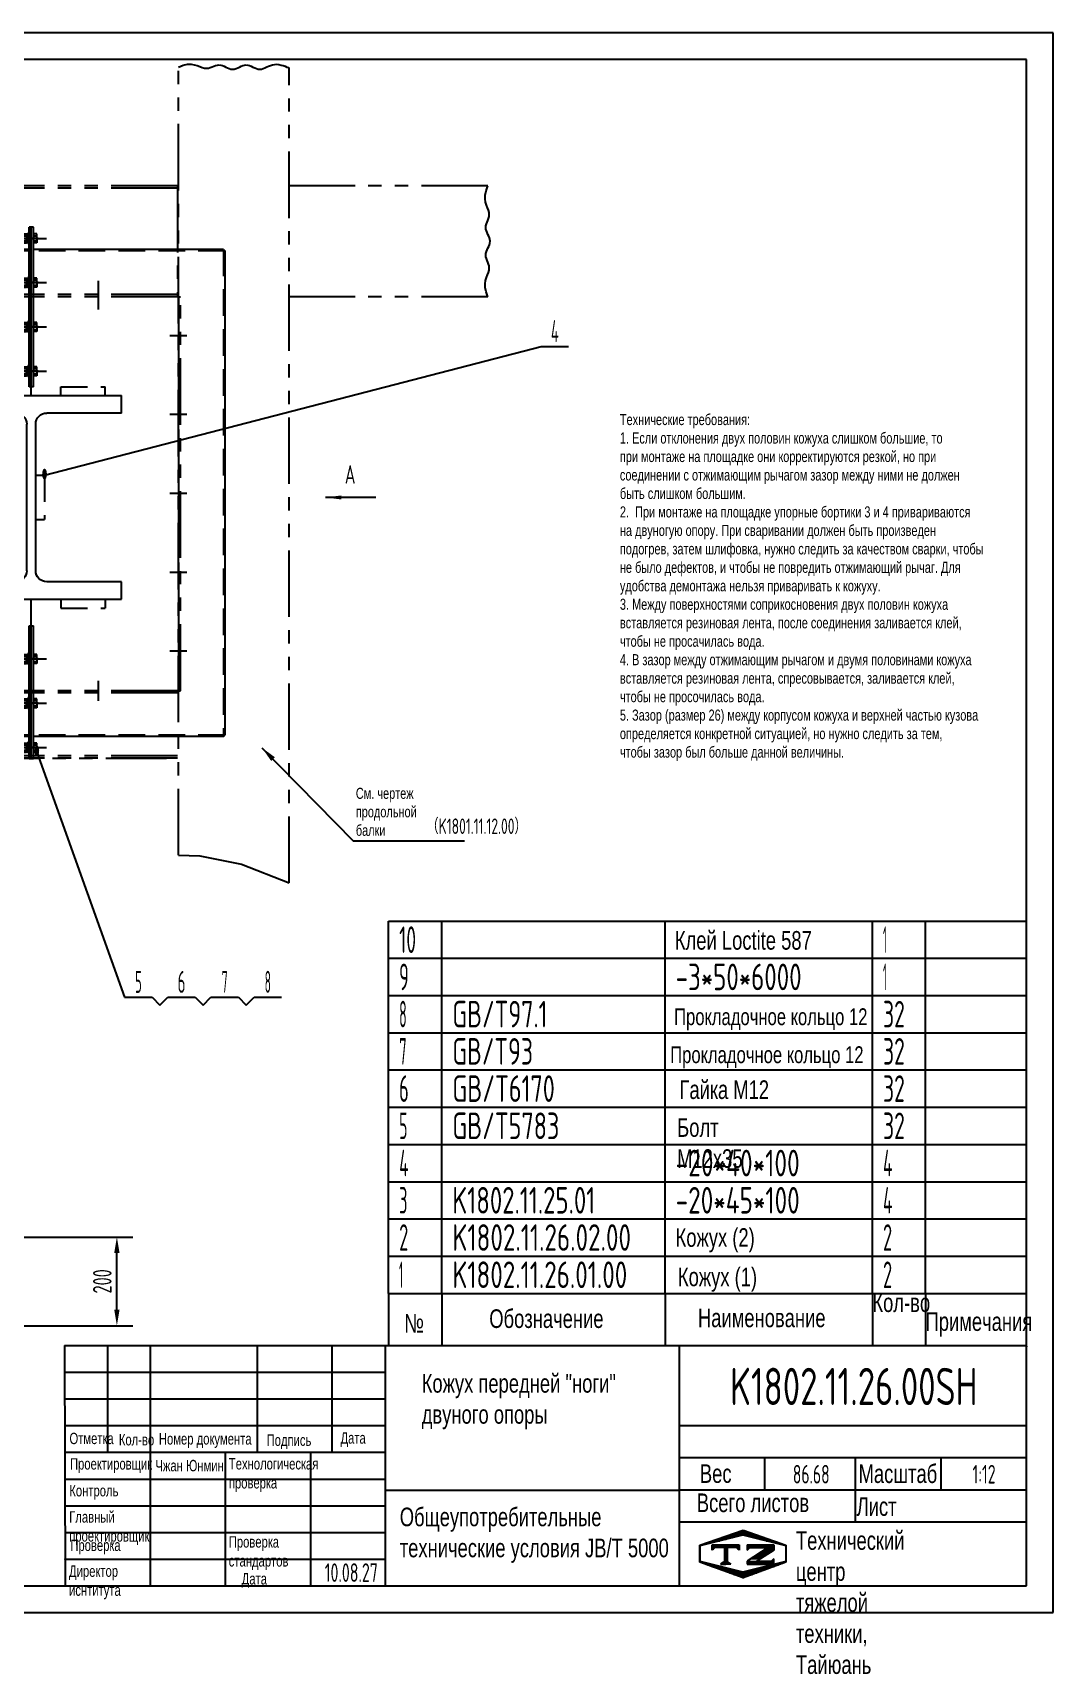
# Model space of a CAD drawing. Header units: millimetres. Extents: x 0 to 5040, y -139 to 3621.
# Drawn here: x 2737 to 5040, y -139 to 3564 of the extents above; entities that cross this region are included whole.
import ezdxf
from ezdxf.enums import TextEntityAlignment as Align

# ---------------------------------------------------------------- set-up
doc = ezdxf.new("R2010")
doc.units = ezdxf.units.MM
doc.header["$LTSCALE"] = 120
for name, pattern in [('F', [0.75, 0.5, -0.25]), ('G', [2, 1.25, -0.25, 0.25, -0.25]), ('K', [2.5, 1.25, -0.25, 0.25, -0.25, 0.25, -0.25])]:
    doc.linetypes.add(name, pattern=pattern)
for name, color, linetype in [('01', 7, 'Continuous'), ('02', 1, 'Continuous'), ('04', 2, 'F'), ('05', 4, 'G'), ('07', 6, 'K'), ('08', 1, 'Continuous'), ('11', 3, 'Continuous'), ('THICK', 7, 'Continuous')]:
    doc.layers.add(name, color=color, linetype=linetype)
doc.styles.get("Standard").update_dxf_attribs({"font": 'isocp', "width": 0.707, "bigfont": 'intecad.shx'})
doc.dimstyles.new('INTE', dxfattribs={"dimscale": 12, "dimtxt": 3.5, "dimasz": 3, "dimexe": 3, "dimexo": 0, "dimgap": 1, "dimtad": 1, "dimdec": 1, "dimdsep": 46, "dimtxsty": 'Standard', "dimcen": 0, "dimclrd": 1, "dimclre": 1, "dimclrt": 3, "dimadec": 4, "dimazin": 0, "dimtfac": 1, "dimtdec": 1, "dimtmove": 0, "dimatfit": 0, "dimfxl": 1, "dimarcsym": 0})

# ---------------------------------------------------------------- blocks, each defined once
blk = doc.blocks.new('erew')
at = {"layer": '01'}
for points in [[(4215.3, 2326.4), (4212.3, 2323.4), (4215.3, 2323.4)], [(5308.3, 2326.4), (5311.3, 2323.4), (5308.3, 2323.4)], [(4215.3, 1504.4), (4212.3, 1507.4), (4215.3, 1507.4)], [(5308.3, 1504.4), (5311.3, 1507.4), (5308.3, 1507.4)]]:
    blk.add_hatch(color=256, dxfattribs=at).paths.add_polyline_path(points)
for p, q in [((4212.3, 2323.4), (4215.3, 2326.4)), ((5311.3, 2323.4), (5308.3, 2326.4)), ((5311.3, 1946.4), (5311.3, 2323.4)), ((4177.3, 1962.8), (4177.3, 1952)), ((4187.3, 1962.8), (4177.3, 1962.8)), ((4181.3, 1971.4), (4187.3, 1971.4)), ((4181.3, 1962.8), (4181.3, 1971.4)), ((4181.3, 1962.8), (4181.3, 1952)), ((4193.3, 1971.4), (4187.3, 1971.4)), ((4187.3, 1962.8), (4197.3, 1962.8)), ((4193.3, 1962.8), (4193.3, 1971.4)), ((4193.3, 1962.8), (4193.3, 1952)), ((4197.3, 1962.8), (4197.3, 1952)), ((4277.3, 1962.8), (4277.3, 1952)), ((4287.3, 1962.8), (4277.3, 1962.8)), ((4281.3, 1971.4), (4287.3, 1971.4)), ((4281.3, 1962.8), (4281.3, 1971.4)), ((4281.3, 1962.8), (4281.3, 1952)), ((4293.3, 1971.4), (4287.3, 1971.4)), ((4287.3, 1962.8), (4297.3, 1962.8)), ((4293.3, 1962.8), (4293.3, 1971.4)), ((4293.3, 1962.8), (4293.3, 1952)), ((4297.3, 1962.8), (4297.3, 1952)), ((4377.3, 1962.8), (4377.3, 1952)), ((4387.3, 1962.8), (4377.3, 1962.8)), ((4381.3, 1962.8), (4381.3, 1971.4)), ((4381.3, 1971.4), (4387.3, 1971.4)), ((4381.3, 1962.8), (4381.3, 1952)), ((4393.3, 1971.4), (4387.3, 1971.4)), ((4387.3, 1962.8), (4397.3, 1962.8)), ((4393.3, 1962.8), (4393.3, 1971.4)), ((4393.3, 1962.8), (4393.3, 1952)), ((4397.3, 1962.8), (4397.3, 1952)), ((4477.3, 1962.8), (4477.3, 1952)), ((4487.3, 1962.8), (4477.3, 1962.8)), ((4481.3, 1962.8), (4481.3, 1971.4)), ((4481.3, 1971.4), (4487.3, 1971.4)), ((4481.3, 1962.8), (4481.3, 1952)), ((4493.3, 1971.4), (4487.3, 1971.4)), ((4487.3, 1962.8), (4497.3, 1962.8)), ((4493.3, 1962.8), (4493.3, 1971.4)), ((4493.3, 1962.8), (4493.3, 1952)), ((4497.3, 1962.8), (4497.3, 1952)), ((5136.3, 1962.8), (5126.3, 1962.8)), ((5126.3, 1962.8), (5126.3, 1952)), ((5130.3, 1971.4), (5136.3, 1971.4)), ((5130.3, 1962.8), (5130.3, 1971.4)), ((5130.3, 1962.8), (5130.3, 1952)), ((5142.3, 1971.4), (5136.3, 1971.4)), ((5136.3, 1962.8), (5146.3, 1962.8)), ((5142.3, 1962.8), (5142.3, 1971.4)), ((5142.3, 1962.8), (5142.3, 1952)), ((5146.3, 1962.8), (5146.3, 1952)), ((5236.3, 1962.8), (5226.3, 1962.8)), ((5226.3, 1962.8), (5226.3, 1952)), ((5230.3, 1962.8), (5230.3, 1971.4)), ((5230.3, 1971.4), (5236.3, 1971.4)), ((5230.3, 1962.8), (5230.3, 1952)), ((5242.3, 1971.4), (5236.3, 1971.4)), ((5236.3, 1962.8), (5246.3, 1962.8)), ((5242.3, 1962.8), (5242.3, 1971.4)), ((5242.3, 1962.8), (5242.3, 1952)), ((5246.3, 1962.8), (5246.3, 1952)), ((5326.3, 1962.8), (5326.3, 1952)), ((5336.3, 1962.8), (5326.3, 1962.8)), ((5330.3, 1962.8), (5330.3, 1971.4)), ((5330.3, 1971.4), (5336.3, 1971.4)), ((5330.3, 1962.8), (5330.3, 1952)), ((5342.3, 1971.4), (5336.3, 1971.4)), ((5336.3, 1962.8), (5346.3, 1962.8)), ((5342.3, 1962.8), (5342.3, 1971.4)), ((5342.3, 1962.8), (5342.3, 1952)), ((5346.3, 1962.8), (5346.3, 1952)), ((4542.1, 1941.4), (4162.3, 1941.4)), ((4175.3, 1946.4), (4175.3, 1948.9)), ((4175.3, 1948.9), (4187.3, 1948.9)), ((4187.3, 1946.4), (4175.3, 1946.4)), ((4177.3, 1952), (4187.3, 1952)), ((4177.3, 1928.9), (4177.3, 1936.4)), ((4177.3, 1936.4), (4187.3, 1936.4)), ((4187.3, 1928.9), (4177.3, 1928.9)), ((4178.1, 1948.9), (4178.1, 1952)), ((4178.1, 1952), (4187.3, 1952)), ((4187.3, 1948.9), (4178.1, 1948.9)), ((4181.3, 1936.4), (4181.3, 1928.9)), ((4197.3, 1952), (4187.3, 1952)), ((4196.5, 1952), (4187.3, 1952)), ((4199.3, 1948.9), (4187.3, 1948.9)), ((4187.3, 1948.9), (4196.5, 1948.9)), ((4187.3, 1946.4), (4199.3, 1946.4)), ((4197.3, 1936.4), (4187.3, 1936.4)), ((4187.3, 1928.9), (4197.3, 1928.9)), ((4193.3, 1936.4), (4193.3, 1928.9)), ((4196.5, 1948.9), (4196.5, 1952)), ((4197.3, 1928.9), (4197.3, 1936.4)), ((4199.3, 1946.4), (4199.3, 1948.9)), ((4275.3, 1948.9), (4287.3, 1948.9)), ((4275.3, 1946.4), (4275.3, 1948.9)), ((4287.3, 1946.4), (4275.3, 1946.4)), ((4277.3, 1952), (4287.3, 1952)), ((4277.3, 1936.4), (4287.3, 1936.4)), ((4277.3, 1928.9), (4277.3, 1936.4)), ((4287.3, 1928.9), (4277.3, 1928.9)), ((4278.1, 1952), (4287.3, 1952)), ((4278.1, 1948.9), (4278.1, 1952)), ((4287.3, 1948.9), (4278.1, 1948.9)), ((4281.3, 1936.4), (4281.3, 1928.9)), ((4296.5, 1952), (4287.3, 1952)), ((4297.3, 1952), (4287.3, 1952)), ((4287.3, 1948.9), (4296.5, 1948.9)), ((4299.3, 1948.9), (4287.3, 1948.9)), ((4287.3, 1946.4), (4299.3, 1946.4)), ((4297.3, 1936.4), (4287.3, 1936.4)), ((4287.3, 1928.9), (4297.3, 1928.9)), ((4293.3, 1936.4), (4293.3, 1928.9)), ((4296.5, 1948.9), (4296.5, 1952)), ((4297.3, 1928.9), (4297.3, 1936.4)), ((4299.3, 1946.4), (4299.3, 1948.9)), ((4375.3, 1946.4), (4375.3, 1948.9)), ((4375.3, 1948.9), (4387.3, 1948.9)), ((4387.3, 1946.4), (4375.3, 1946.4)), ((4377.3, 1952), (4387.3, 1952)), ((4377.3, 1928.9), (4377.3, 1936.4)), ((4377.3, 1936.4), (4387.3, 1936.4)), ((4387.3, 1928.9), (4377.3, 1928.9)), ((4378.1, 1948.9), (4378.1, 1952)), ((4378.1, 1952), (4387.3, 1952)), ((4387.3, 1948.9), (4378.1, 1948.9)), ((4381.3, 1936.4), (4381.3, 1928.9)), ((4397.3, 1952), (4387.3, 1952)), ((4396.5, 1952), (4387.3, 1952)), ((4399.3, 1948.9), (4387.3, 1948.9)), ((4387.3, 1948.9), (4396.5, 1948.9)), ((4387.3, 1946.4), (4399.3, 1946.4)), ((4397.3, 1936.4), (4387.3, 1936.4)), ((4387.3, 1928.9), (4397.3, 1928.9)), ((4393.3, 1936.4), (4393.3, 1928.9)), ((4396.5, 1948.9), (4396.5, 1952)), ((4397.3, 1928.9), (4397.3, 1936.4)), ((4399.3, 1946.4), (4399.3, 1948.9)), ((4475.3, 1946.4), (4475.3, 1948.9)), ((4475.3, 1948.9), (4487.3, 1948.9)), ((4487.3, 1946.4), (4475.3, 1946.4)), ((4477.3, 1952), (4487.3, 1952)), ((4477.3, 1928.9), (4477.3, 1936.4)), ((4477.3, 1936.4), (4487.3, 1936.4)), ((4487.3, 1928.9), (4477.3, 1928.9)), ((4478.1, 1948.9), (4478.1, 1952)), ((4478.1, 1952), (4487.3, 1952)), ((4487.3, 1948.9), (4478.1, 1948.9)), ((4481.3, 1936.4), (4481.3, 1928.9)), ((4496.5, 1952), (4487.3, 1952)), ((4497.3, 1952), (4487.3, 1952)), ((4487.3, 1948.9), (4496.5, 1948.9)), ((4499.3, 1948.9), (4487.3, 1948.9)), ((4487.3, 1946.4), (4499.3, 1946.4)), ((4497.3, 1936.4), (4487.3, 1936.4)), ((4487.3, 1928.9), (4497.3, 1928.9)), ((4493.3, 1936.4), (4493.3, 1928.9)), ((4496.5, 1948.9), (4496.5, 1952)), ((4497.3, 1928.9), (4497.3, 1936.4)), ((4499.3, 1946.4), (4499.3, 1948.9)), ((4522.3, 1936.4), (4522.3, 1946.4)), ((5361.3, 1941.4), (5001.6, 1941.4)), ((5061.2, 1946.4), (5061.2, 1936.4)), ((5124.3, 1948.9), (5136.3, 1948.9)), ((5124.3, 1946.4), (5124.3, 1948.9)), ((5136.3, 1946.4), (5124.3, 1946.4)), ((5126.3, 1952), (5136.3, 1952)), ((5126.3, 1936.4), (5136.3, 1936.4)), ((5126.3, 1928.9), (5126.3, 1936.4)), ((5136.3, 1928.9), (5126.3, 1928.9)), ((5127.1, 1952), (5136.3, 1952)), ((5127.1, 1948.9), (5127.1, 1952)), ((5136.3, 1948.9), (5127.1, 1948.9)), ((5130.3, 1936.4), (5130.3, 1928.9)), ((5145.5, 1952), (5136.3, 1952)), ((5146.3, 1952), (5136.3, 1952)), ((5136.3, 1948.9), (5145.5, 1948.9)), ((5148.3, 1948.9), (5136.3, 1948.9)), ((5136.3, 1946.4), (5148.3, 1946.4)), ((5146.3, 1936.4), (5136.3, 1936.4)), ((5136.3, 1928.9), (5146.3, 1928.9)), ((5142.3, 1936.4), (5142.3, 1928.9)), ((5145.5, 1948.9), (5145.5, 1952)), ((5146.3, 1928.9), (5146.3, 1936.4)), ((5148.3, 1946.4), (5148.3, 1948.9)), ((5224.3, 1946.4), (5224.3, 1948.9)), ((5224.3, 1948.9), (5236.3, 1948.9)), ((5236.3, 1946.4), (5224.3, 1946.4)), ((5226.3, 1952), (5236.3, 1952)), ((5226.3, 1928.9), (5226.3, 1936.4)), ((5226.3, 1936.4), (5236.3, 1936.4)), ((5236.3, 1928.9), (5226.3, 1928.9)), ((5227.1, 1948.9), (5227.1, 1952)), ((5227.1, 1952), (5236.3, 1952)), ((5236.3, 1948.9), (5227.1, 1948.9)), ((5230.3, 1936.4), (5230.3, 1928.9)), ((5246.3, 1952), (5236.3, 1952)), ((5245.5, 1952), (5236.3, 1952)), ((5248.3, 1948.9), (5236.3, 1948.9)), ((5236.3, 1948.9), (5245.5, 1948.9)), ((5236.3, 1946.4), (5248.3, 1946.4)), ((5246.3, 1936.4), (5236.3, 1936.4)), ((5236.3, 1928.9), (5246.3, 1928.9)), ((5242.3, 1936.4), (5242.3, 1928.9)), ((5245.5, 1948.9), (5245.5, 1952)), ((5246.3, 1928.9), (5246.3, 1936.4)), ((5248.3, 1946.4), (5248.3, 1948.9)), ((5311.3, 1507.4), (5311.3, 1936.4)), ((5324.3, 1946.4), (5324.3, 1948.9)), ((5324.3, 1948.9), (5336.3, 1948.9)), ((5336.3, 1946.4), (5324.3, 1946.4)), ((5326.3, 1952), (5336.3, 1952)), ((5326.3, 1928.9), (5326.3, 1936.4)), ((5326.3, 1936.4), (5336.3, 1936.4)), ((5336.3, 1928.9), (5326.3, 1928.9)), ((5327.1, 1948.9), (5327.1, 1952)), ((5327.1, 1952), (5336.3, 1952)), ((5336.3, 1948.9), (5327.1, 1948.9)), ((5330.3, 1936.4), (5330.3, 1928.9)), ((5345.5, 1952), (5336.3, 1952)), ((5346.3, 1952), (5336.3, 1952)), ((5336.3, 1948.9), (5345.5, 1948.9)), ((5348.3, 1948.9), (5336.3, 1948.9)), ((5336.3, 1946.4), (5348.3, 1946.4)), ((5346.3, 1936.4), (5336.3, 1936.4)), ((5336.3, 1928.9), (5346.3, 1928.9)), ((5342.3, 1936.4), (5342.3, 1928.9)), ((5345.5, 1948.9), (5345.5, 1952)), ((5346.3, 1928.9), (5346.3, 1936.4)), ((5348.3, 1946.4), (5348.3, 1948.9)), ((4212.3, 1507.4), (4215.3, 1504.4)), ((4215.3, 1504.4), (5308.3, 1504.4)), ((5311.3, 1507.4), (5308.3, 1504.4))]:
    blk.add_line(p, q, dxfattribs=at)
at = {"layer": '01', "color": 7, "linetype": 'Continuous'}
for p, q in [((4212.3, 1946.4), (4212.3, 2323.4)), ((5308.3, 2326.4), (4215.3, 2326.4)), ((4542.1, 2144.9), (4542.1, 1737.9)), ((4581.6, 2144.9), (4542.1, 2144.9)), ((4581.6, 2144.9), (4581.6, 1976.4)), ((5001.6, 2144.9), (4962.2, 2144.9)), ((4962.2, 2144.9), (4962.2, 1976.4)), ((5001.6, 2144.9), (5001.6, 1737.9)), ((4522.3, 1946.4), (4162.3, 1946.4)), ((4162.3, 1936.4), (4162.3, 1946.4)), ((4522.3, 1936.4), (4162.3, 1936.4)), ((4212.3, 1507.4), (4212.3, 1936.4)), ((4937.2, 1951.4), (4606.6, 1951.4)), ((4937.2, 1931.4), (4606.6, 1931.4)), ((5361.3, 1946.4), (5061.2, 1946.4)), ((5361.3, 1936.4), (5061.2, 1936.4)), ((5361.3, 1936.4), (5361.3, 1946.4)), ((4581.6, 1737.9), (4581.6, 1906.4)), ((4962.2, 1737.9), (4962.2, 1906.4)), ((4581.6, 1737.9), (4542.1, 1737.9)), ((5001.6, 1737.9), (4962.2, 1737.9))]:
    blk.add_line(p, q, dxfattribs=at)
for centre, start, end in [((4606.6, 1976.4), 180, 270), ((4937.2, 1976.4), 270, 0), ((4606.6, 1906.4), 90, 180), ((4937.2, 1906.4), 0, 90)]:
    blk.add_arc(centre, 25, start, end, dxfattribs=at)
at = {"layer": '02'}
for p, q in [((4182.5, 1971.4), (4182.5, 1962.8)), ((4192.1, 1971.4), (4192.1, 1962.8)), ((4282.5, 1971.4), (4282.5, 1962.8)), ((4292.1, 1971.4), (4292.1, 1962.8)), ((4382.5, 1971.4), (4382.5, 1962.8)), ((4392.1, 1971.4), (4392.1, 1962.8)), ((4482.5, 1971.4), (4482.5, 1962.8)), ((4492.1, 1971.4), (4492.1, 1962.8)), ((5131.5, 1971.4), (5131.5, 1962.8)), ((5141.1, 1971.4), (5141.1, 1962.8)), ((5231.5, 1971.4), (5231.5, 1962.8)), ((5241.1, 1971.4), (5241.1, 1962.8)), ((5331.5, 1971.4), (5331.5, 1962.8)), ((5341.1, 1971.4), (5341.1, 1962.8))]:
    blk.add_line(p, q, dxfattribs=at)
at = {"layer": '04', "color": 2, "linetype": 'F'}
for p, q in [((5311.3, 2323.4), (4212.3, 2323.4)), ((4215.3, 1946.4), (4215.3, 2326.4)), ((5308.3, 1946.4), (5308.3, 2326.4)), ((4215.3, 1504.4), (4215.3, 1936.4)), ((5308.3, 1504.4), (5308.3, 1936.4)), ((4212.3, 1507.4), (5311.3, 1507.4))]:
    blk.add_line(p, q, dxfattribs=at)
at = {"layer": '05', "color": 142, "linetype": 'G', "ltscale": 0.8}
for p, q in [((4187.3, 1981.7), (4187.3, 1906.7)), ((4287.3, 1981.7), (4287.3, 1906.7)), ((4387.3, 1981.7), (4387.3, 1906.7)), ((4487.3, 1981.7), (4487.3, 1906.7)), ((5136.3, 1981.7), (5136.3, 1906.7)), ((5236.3, 1981.7), (5236.3, 1906.7)), ((5336.3, 1981.7), (5336.3, 1906.7))]:
    blk.add_line(p, q, dxfattribs=at)
at = {"layer": '05'}
for p, q in [((4187.3, 1925.9), (4187.3, 1975)), ((4187.3, 1963.9), (4187.3, 1951)), ((4287.3, 1925.9), (4287.3, 1975)), ((4287.3, 1963.9), (4287.3, 1951)), ((4387.3, 1925.9), (4387.3, 1975)), ((4387.3, 1963.9), (4387.3, 1951)), ((4487.3, 1925.9), (4487.3, 1975)), ((4487.3, 1963.9), (4487.3, 1951)), ((5136.3, 1925.9), (5136.3, 1975)), ((5136.3, 1963.9), (5136.3, 1951)), ((5236.3, 1925.9), (5236.3, 1975)), ((5236.3, 1963.9), (5236.3, 1951)), ((5336.3, 1925.9), (5336.3, 1975)), ((5336.3, 1963.9), (5336.3, 1951))]:
    blk.add_line(p, q, dxfattribs=at)
blk = doc.blocks.new('*D37')
at = {"layer": '08', "color": 1, "lineweight": -2}
for p, q in [((2525.6, 847.1), (2963, 847.1)), ((2927, 683.1), (2927, 811.1)), ((2535.6, 647.1), (2963, 647.1))]:
    blk.add_line(p, q, dxfattribs=at)
at = {"layer": '08', "color": 1}
for points in [[(2921, 811.1), (2933, 811.1), (2927, 847.1)], [(2921, 683.1), (2933, 683.1), (2927, 647.1)]]:
    blk.add_solid(points, dxfattribs=at)
at = {"layer": 'Defpoints', "color": 0}
for p in [(2525.6, 847.1), (2927, 847.1), (2535.6, 647.1)]:
    blk.add_point(p, dxfattribs=at)
at = {"layer": '08', "color": 3, "insert": (2894, 747.1), "char_height": 42, "attachment_point": 5, "rotation": 90}
blk.add_mtext('200', dxfattribs=at)
blk = doc.blocks.new('*U88')
at = {"layer": '01'}
for points in [[(415, 292), (25, 292)], [(25, 292), (25, 5)], [(415, 5), (415, 292)], [(25, 5), (415, 5)]]:
    blk.add_lwpolyline(points, dxfattribs=at)
at = {"layer": '02'}
for points in [[(420, 297), (0, 297)], [(0, 297), (0, 0)], [(420, 0), (420, 297)], [(0, 0), (420, 0)]]:
    blk.add_lwpolyline(points, dxfattribs=at)
blk = doc.blocks.new('*U91')
at = {"layer": '01'}
for p, q in [((0, -84), (0, 0)), ((1440, -84), (1440, 0))]:
    blk.add_line(p, q, dxfattribs=at)
at = {"layer": '02'}
for p, q in [((0, 0), (120, 0)), ((120, -84), (120, 0)), ((120, 0), (624, 0)), ((624, -84), (624, 0)), ((624, 0), (1092, 0)), ((1092, -84), (1092, 0)), ((1092, 0), (1212, 0)), ((1212, -84), (1212, 0)), ((1212, 0), (1440, 0))]:
    blk.add_line(p, q, dxfattribs=at)
blk = doc.blocks.new('*U92')
at = {"layer": '01'}
for p, q in [((0, -84), (0, 0)), ((1440, -84), (1440, 0))]:
    blk.add_line(p, q, dxfattribs=at)
at = {"layer": '02'}
for p, q in [((0, 0), (120, 0)), ((120, -84), (120, 0)), ((120, 0), (624, 0)), ((624, -84), (624, 0)), ((624, 0), (1092, 0)), ((1092, -84), (1092, 0)), ((1092, 0), (1212, 0)), ((1212, -84), (1212, 0)), ((1212, 0), (1440, 0))]:
    blk.add_line(p, q, dxfattribs=at)
blk = doc.blocks.new('*U93')
at = {"layer": '01'}
for p, q in [((0, -84), (0, 0)), ((1440, -84), (1440, 0))]:
    blk.add_line(p, q, dxfattribs=at)
at = {"layer": '02'}
for p, q in [((0, 0), (120, 0)), ((120, -84), (120, 0)), ((120, 0), (624, 0)), ((624, -84), (624, 0)), ((624, 0), (1092, 0)), ((1092, -84), (1092, 0)), ((1092, 0), (1212, 0)), ((1212, -84), (1212, 0)), ((1212, 0), (1440, 0))]:
    blk.add_line(p, q, dxfattribs=at)
blk = doc.blocks.new('*U94')
at = {"layer": '01'}
for p, q in [((0, -84), (0, 0)), ((1440, -84), (1440, 0))]:
    blk.add_line(p, q, dxfattribs=at)
at = {"layer": '02'}
for p, q in [((0, 0), (120, 0)), ((120, -84), (120, 0)), ((120, 0), (624, 0)), ((624, -84), (624, 0)), ((624, 0), (1092, 0)), ((1092, -84), (1092, 0)), ((1092, 0), (1212, 0)), ((1212, -84), (1212, 0)), ((1212, 0), (1440, 0))]:
    blk.add_line(p, q, dxfattribs=at)
blk = doc.blocks.new('*U95')
at = {"layer": '01'}
for p, q in [((0, -84), (0, 0)), ((1440, -84), (1440, 0))]:
    blk.add_line(p, q, dxfattribs=at)
at = {"layer": '02'}
for p, q in [((0, 0), (120, 0)), ((120, -84), (120, 0)), ((120, 0), (624, 0)), ((624, -84), (624, 0)), ((624, 0), (1092, 0)), ((1092, -84), (1092, 0)), ((1092, 0), (1212, 0)), ((1212, -84), (1212, 0)), ((1212, 0), (1440, 0))]:
    blk.add_line(p, q, dxfattribs=at)
blk = doc.blocks.new('*U96')
at = {"layer": '01'}
for p, q in [((0, -84), (0, 0)), ((1440, -84), (1440, 0))]:
    blk.add_line(p, q, dxfattribs=at)
at = {"layer": '02'}
for p, q in [((0, 0), (120, 0)), ((120, -84), (120, 0)), ((120, 0), (624, 0)), ((624, -84), (624, 0)), ((624, 0), (1092, 0)), ((1092, -84), (1092, 0)), ((1092, 0), (1212, 0)), ((1212, -84), (1212, 0)), ((1212, 0), (1440, 0))]:
    blk.add_line(p, q, dxfattribs=at)
blk = doc.blocks.new('*U97')
at = {"layer": '01'}
for p, q in [((0, -84), (0, 0)), ((1440, -84), (1440, 0))]:
    blk.add_line(p, q, dxfattribs=at)
at = {"layer": '02'}
for p, q in [((0, 0), (120, 0)), ((120, -84), (120, 0)), ((120, 0), (624, 0)), ((624, -84), (624, 0)), ((624, 0), (1092, 0)), ((1092, -84), (1092, 0)), ((1092, 0), (1212, 0)), ((1212, -84), (1212, 0)), ((1212, 0), (1440, 0))]:
    blk.add_line(p, q, dxfattribs=at)
blk = doc.blocks.new('*U98')
at = {"layer": '01'}
for p, q in [((0, -84), (0, 0)), ((1440, -84), (1440, 0))]:
    blk.add_line(p, q, dxfattribs=at)
at = {"layer": '02'}
for p, q in [((0, 0), (120, 0)), ((120, -84), (120, 0)), ((120, 0), (624, 0)), ((624, -84), (624, 0)), ((624, 0), (1092, 0)), ((1092, -84), (1092, 0)), ((1092, 0), (1212, 0)), ((1212, -84), (1212, 0)), ((1212, 0), (1440, 0))]:
    blk.add_line(p, q, dxfattribs=at)
blk = doc.blocks.new('*U99')
at = {"layer": '01'}
for p, q in [((0, -84), (0, 0)), ((1440, -84), (1440, 0))]:
    blk.add_line(p, q, dxfattribs=at)
at = {"layer": '02'}
for p, q in [((0, 0), (120, 0)), ((120, -84), (120, 0)), ((120, 0), (624, 0)), ((624, -84), (624, 0)), ((624, 0), (1092, 0)), ((1092, -84), (1092, 0)), ((1092, 0), (1212, 0)), ((1212, -84), (1212, 0)), ((1212, 0), (1440, 0))]:
    blk.add_line(p, q, dxfattribs=at)
blk = doc.blocks.new('*U100')
at = {"layer": '01'}
for p, q in [((0, -84), (0, 0)), ((0, 0), (120, 0)), ((120, 0), (624, 0)), ((624, 0), (1092, 0)), ((1092, 0), (1212, 0)), ((1212, 0), (1440, 0)), ((1440, -84), (1440, 0))]:
    blk.add_line(p, q, dxfattribs=at)
at = {"layer": '02'}
for p, q in [((120, -84), (120, 0)), ((624, -84), (624, 0)), ((1092, -84), (1092, 0)), ((1212, -84), (1212, 0))]:
    blk.add_line(p, q, dxfattribs=at)
blk = doc.blocks.new('*X104')
at = {"color": 0}
for p, q in [((127.06, 7.8), (132.06, 7.8)), ((127.06, 7.5), (132.06, 7.5)), ((127.06, 7.2), (127.32, 7.2)), ((129.23, 6.3), (131.04, 6.3)), ((129.7, 6.6), (131.51, 6.6)), ((130.16, 6.9), (131.98, 6.9)), ((130.62, 7.2), (132.06, 7.2)), ((127.84, 5.4), (129.64, 5.4)), ((128.3, 5.7), (130.1, 5.7)), ((128.77, 6), (130.57, 6))]:
    blk.add_line(p, q, dxfattribs=at)
blk = doc.blocks.new('*X105')
at = {"color": 0}
for p, q in [((127.06, 4.8), (132.06, 4.8)), ((127.06, 4.5), (132.06, 4.5)), ((131.84, 5.1), (132.06, 5.1))]:
    blk.add_line(p, q, dxfattribs=at)
blk = doc.blocks.new('*X103')
at = {"color": 0}
for p, q in [((122.34, 4.5), (123.72, 4.5)), ((122.82, 4.8), (123.24, 4.8))]:
    blk.add_line(p, q, dxfattribs=at)
blk = doc.blocks.new('*X102')
at = {"color": 0}
for p, q in [((120.53, 7.8), (125.53, 7.8)), ((120.53, 7.5), (125.53, 7.5)), ((120.53, 7.2), (120.79, 7.2)), ((125.27, 7.2), (125.53, 7.2))]:
    blk.add_line(p, q, dxfattribs=at)
blk = doc.blocks.new('*X101')
at = {"color": 0}
for p, q in [((122.38, 9.3), (124.32, 9.3)), ((123.24, 9.6), (125.52, 9.6)), ((124.1, 9.9), (128.52, 9.9)), ((124.97, 10.2), (127.67, 10.2)), ((125.83, 10.5), (126.82, 10.5)), ((127.02, 9.6), (129.37, 9.6)), ((128.22, 9.3), (130.22, 9.3)), ((118.22, 7.8), (118.32, 7.8)), ((118.22, 7.5), (118.27, 7.5)), ((118.22, 7.2), (118.27, 7.2)), ((118.22, 6.9), (118.27, 6.9)), ((118.22, 6.6), (118.27, 6.6)), ((118.22, 6.3), (118.27, 6.3)), ((118.94, 8.1), (119.52, 8.1)), ((119.8, 8.4), (120.72, 8.4)), ((120.66, 8.7), (121.92, 8.7)), ((121.52, 9), (123.12, 9)), ((129.42, 9), (131.07, 9)), ((130.62, 8.7), (131.92, 8.7)), ((131.82, 8.4), (132.77, 8.4)), ((133.02, 8.1), (133.62, 8.1)), ((134.22, 7.8), (134.32, 7.8)), ((134.27, 7.5), (134.32, 7.5)), ((134.27, 7.2), (134.32, 7.2)), ((134.27, 6.9), (134.32, 6.9)), ((134.27, 6.6), (134.32, 6.6)), ((134.27, 6.3), (134.32, 6.3)), ((118.22, 6), (118.27, 6)), ((118.22, 5.7), (118.27, 5.7)), ((118.22, 5.4), (118.27, 5.4)), ((118.22, 5.1), (118.27, 5.1)), ((118.22, 4.8), (118.27, 4.8)), ((118.79, 4.5), (119.42, 4.5)), ((119.61, 4.2), (120.62, 4.2)), ((120.43, 3.9), (121.82, 3.9)), ((121.26, 3.6), (123.02, 3.6)), ((122.08, 3.3), (124.22, 3.3)), ((128.32, 3.3), (130.51, 3.3)), ((129.52, 3.6), (131.32, 3.6)), ((130.72, 3.9), (132.14, 3.9)), ((131.92, 4.2), (132.95, 4.2)), ((133.12, 4.5), (133.76, 4.5)), ((134.27, 6), (134.32, 6)), ((134.27, 5.7), (134.32, 5.7)), ((134.27, 5.4), (134.32, 5.4)), ((134.27, 5.1), (134.32, 5.1)), ((134.27, 4.8), (134.32, 4.8)), ((122.91, 3), (125.42, 3)), ((123.73, 2.7), (128.89, 2.7)), ((124.55, 2.4), (128.07, 2.4)), ((125.38, 2.1), (127.26, 2.1)), ((126.2, 1.8), (126.45, 1.8)), ((127.12, 3), (129.7, 3))]:
    blk.add_line(p, q, dxfattribs=at)

msp = doc.modelspace()

# ---------------------------------------------------------------- linework, layer by layer
at = {"layer": '01'}
for p in [(4980, 600), (4980, 599.78)]:
    msp.add_point(p, dxfattribs=at)
at = {"layer": '02'}
for p, q in [((2763.68, 2565.76), (3884.35, 2856.19)), ((3884.35, 2856.19), (3946.35, 2856.19)), ((3511.53, 2515.69), (3397.53, 2515.69)), ((2746.18, 1941.33), (2944.51, 1388.04)), ((2944.51, 1388.04), (3006.51, 1388.04)), ((3006.51, 1388.04), (3024.18, 1370.36)), ((3024.18, 1370.36), (3041.86, 1388.04)), ((3041.86, 1388.04), (3103.86, 1388.04)), ((3103.86, 1388.04), (3121.54, 1370.36)), ((3121.54, 1370.36), (3139.22, 1388.04)), ((3139.22, 1388.04), (3201.22, 1388.04)), ((3201.22, 1388.04), (3218.89, 1370.36)), ((3218.89, 1370.36), (3236.57, 1388.04)), ((3236.57, 1388.04), (3298.57, 1388.04))]:
    msp.add_line(p, q, dxfattribs=at)
msp.add_lwpolyline([(3433.53, 2515.69, 9, 0, 0), (3397.53, 2515.69, 0, 0, 0)], format="xyseb", dxfattribs=at)
at = {"layer": '04', "color": 2, "linetype": 'F'}
for p, q in [((2800.39, 2765.5), (2900.39, 2765.5)), ((2800.39, 2745.5), (2800.39, 2765.5)), ((2900.39, 2745.5), (2900.39, 2765.5)), ((2743.68, 2565.76), (2763.68, 2565.76)), ((2763.68, 2565.76), (2763.68, 2465.76)), ((2743.68, 2465.76), (2763.68, 2465.76)), ((2800.39, 2286.03), (2800.39, 2266.03)), ((2800.39, 2266.03), (2900.39, 2266.03)), ((2900.39, 2286.03), (2900.39, 2266.03))]:
    msp.add_line(p, q, dxfattribs=at)
at = {"layer": '04', "color": 0, "linetype": 'ByBlock'}
for p, q in [((3540, 720), (4980, 720)), ((3540, 720), (3540, 602.47)), ((3660, 720), (3660, 602.47)), ((4164, 720), (4164, 602.47)), ((4632, 720), (4632, 602.47)), ((4752, 720), (4752, 602.47))]:
    msp.add_line(p, q, dxfattribs=at)
at = {"layer": '05', "color": 4, "linetype": 'G'}
for p, q in [((2885.68, 2939.41), (2885.68, 3004.56)), ((3084.68, 2880.71), (3046.55, 2880.71)), ((3084.68, 2702.71), (3046.55, 2702.71)), ((3084.68, 2524.71), (3046.55, 2524.71)), ((3084.68, 2346.71), (3046.55, 2346.71)), ((3084.68, 2168.71), (3046.55, 2168.71)), ((2885.68, 2056.57), (2885.68, 2101.71))]:
    msp.add_line(p, q, dxfattribs=at)
at = {"layer": '07', "color": 6, "linetype": 'K'}
for p, q in [((3065.68, 1708.36), (3065.68, 3486.77)), ((3315.68, 1646.17), (3315.68, 3484.37)), ((3063.68, 3218.71), (1133.68, 3218.71)), ((3063.68, 3213.71), (1133.68, 3213.71)), ((3063.68, 3218.71), (3063.68, 2968.71)), ((3764.38, 3218.71), (3315.68, 3218.71)), ((3063.68, 2973.71), (2453.68, 2973.71)), ((3063.68, 2968.71), (2453.68, 2968.71)), ((3065.68, 2968.71), (3070.68, 2968.71)), ((3065.68, 2968.71), (3065.68, 2079.71)), ((3070.68, 2079.71), (3070.68, 2968.71)), ((3764.38, 2968.71), (3315.68, 2968.71)), ((3063.68, 2074.71), (2448.68, 2074.71)), ((3063.68, 2079.71), (2453.68, 2079.71)), ((3063.68, 2074.71), (3063.68, 2079.71)), ((3065.68, 2079.71), (3070.68, 2079.71)), ((3063.68, 1927.71), (2301.68, 1927.71)), ((2301.68, 1927.71), (3038.68, 1927.71)), ((3063.68, 1932.71), (2306.68, 1932.71))]:
    msp.add_line(p, q, dxfattribs=at)
for points in [[(3065.68, 3486.77), (3076.48, 3490.98), (3085.98, 3492.93), (3094.35, 3493.1), (3101.73, 3491.97), (3108.28, 3490.04), (3114.13, 3487.8), (3119.45, 3485.73), (3124.38, 3484.32), (3129.05, 3483.93), (3133.51, 3484.43), (3137.8, 3485.57), (3141.93, 3487.07), (3145.94, 3488.69), (3149.86, 3490.17), (3153.73, 3491.25), (3157.56, 3491.67), (3161.39, 3491.25), (3165.22, 3490.14), (3169.04, 3488.57), (3172.87, 3486.77), (3176.7, 3484.97), (3180.53, 3483.4), (3184.36, 3482.29), (3188.18, 3481.87), (3192.01, 3482.29), (3195.84, 3483.4), (3199.67, 3484.97), (3203.5, 3486.77), (3207.32, 3488.57), (3211.15, 3490.14), (3214.98, 3491.25), (3218.81, 3491.67), (3222.64, 3491.25), (3226.47, 3490.14), (3230.29, 3488.57), (3234.12, 3486.77), (3237.95, 3484.97), (3241.78, 3483.4), (3245.61, 3482.29), (3249.43, 3481.87), (3253.27, 3482.29), (3257.13, 3483.42), (3261.05, 3485.03), (3265.07, 3486.92), (3269.2, 3488.86), (3273.48, 3490.65), (3277.94, 3492.07), (3282.61, 3492.89), (3287.49, 3492.98), (3292.46, 3492.41), (3297.36, 3491.37), (3302.06, 3489.99), (3306.39, 3488.44), (3310.2, 3486.88), (3313.35, 3485.47), (3315.68, 3484.37)], [(3764.38, 2968.71), (3760.07, 2979.72), (3758.09, 2989.42), (3757.92, 2997.96), (3759.06, 3005.49), (3761.03, 3012.17), (3763.32, 3018.14), (3765.44, 3023.57), (3766.88, 3028.6), (3767.27, 3033.37), (3766.76, 3037.92), (3765.6, 3042.29), (3764.06, 3046.5), (3762.41, 3050.6), (3760.9, 3054.6), (3759.8, 3058.54), (3759.38, 3062.46), (3759.81, 3066.36), (3760.94, 3070.27), (3762.54, 3074.17), (3764.38, 3078.08), (3766.21, 3081.99), (3767.81, 3085.89), (3768.95, 3089.8), (3769.38, 3093.71), (3768.95, 3097.61), (3767.81, 3101.52), (3766.21, 3105.42), (3764.38, 3109.33), (3762.54, 3113.24), (3760.94, 3117.14), (3759.81, 3121.05), (3759.38, 3124.96), (3759.8, 3128.87), (3760.9, 3132.81), (3762.41, 3136.81), (3764.06, 3140.91), (3765.6, 3145.12), (3766.76, 3149.49), (3767.27, 3154.04), (3766.88, 3158.81), (3765.44, 3163.84), (3763.32, 3169.27), (3761.03, 3175.24), (3759.06, 3181.92), (3757.92, 3189.45), (3758.09, 3197.99), (3760.07, 3207.69), (3764.38, 3218.71)], [(3065.68, 1708.36), (3114.04, 1707.4), (3208.47, 1688.05), (3315.68, 1646.17)]]:
    msp.add_lwpolyline(points, dxfattribs=at)
at = {"layer": 'THICK'}
for p, q in [((2808.48, 602.47), (2810.13, 60)), ((2808.48, 602.47), (4980, 602.47)), ((2906.53, 602.21), (2906.53, 602.47)), ((2906.57, 361.37), (2906.57, 602.47)), ((3003, 60), (3003, 602.47)), ((3244.1, 361.37), (3244.1, 602.47)), ((3412.87, 361.37), (3412.87, 602.47)), ((3533.42, 60), (3533.42, 602.47)), ((4196.43, 60), (4196.43, 602.47)), ((4980, 60), (4980, 602.47)), ((2810.13, 421.65), (3533.42, 421.65)), ((4196.43, 421.65), (4980, 421.65)), ((2810.13, 361.37), (3533.42, 361.37)), ((3171.77, 60), (3171.77, 361.37)), ((3364.65, 60), (3364.65, 361.37)), ((4196.43, 349.32), (4980, 349.32)), ((4389.31, 276.99), (4389.31, 349.32)), ((4594.24, 204.66), (4594.24, 349.32)), ((4787.12, 276.99), (4787.12, 349.32)), ((3533.42, 275.94), (4196.43, 275.94)), ((4196.43, 276.99), (4980, 276.99)), ((4196.43, 204.66), (4980, 204.66)), ((2810.13, 60), (4980, 60))]:
    msp.add_line(p, q, dxfattribs=at)
at = {"layer": 'THICK', "color": 3}
for p, q in [((2810.13, 542.19), (3533.42, 542.19)), ((2810.13, 481.92), (3533.42, 481.92)), ((2810.13, 301.1), (3533.42, 301.1)), ((2810.13, 240.82), (3533.42, 240.82)), ((4242.87, 151.69), (4340.58, 185.72)), ((4340.58, 185.72), (4437.01, 151.69)), ((2810.13, 180.55), (3533.42, 180.55)), ((4242.87, 113.79), (4242.87, 151.69)), ((4243.51, 150.92), (4339.94, 175.03)), ((4243.51, 114.76), (4243.51, 150.92)), ((4270.74, 140.76), (4270.74, 152.81)), ((4270.74, 152.81), (4331.01, 152.81)), ((4331.01, 152.81), (4331.01, 140.76)), ((4339.94, 175.03), (4436.38, 150.92)), ((4349.47, 152.81), (4349.47, 140.76)), ((4349.47, 152.81), (4409.74, 152.81)), ((4409.74, 152.81), (4409.74, 140.76)), ((4436.38, 150.92), (4436.38, 114.76)), ((4437.01, 151.69), (4437.01, 113.79)), ((2810.13, 120.27), (3533.42, 120.27)), ((4340.58, 78.22), (4242.87, 113.79)), ((4339.94, 90.65), (4243.51, 114.76)), ((4276.76, 146.79), (4270.74, 140.76)), ((4324.98, 146.79), (4276.76, 146.79)), ((4300.87, 116.54), (4289.2, 109.19)), ((4298.24, 146.84), (4298.24, 113.78)), ((4300.87, 146.84), (4300.87, 113.78)), ((4300.87, 116.54), (4312.55, 109.19)), ((4303.89, 146.84), (4303.89, 113.78)), ((4331.01, 140.76), (4324.98, 146.79)), ((4436.38, 114.76), (4339.94, 90.65)), ((4437.01, 113.79), (4340.58, 78.22)), ((4349.47, 140.76), (4355.5, 146.79)), ((4396.93, 146.79), (4349.47, 116.08)), ((4349.47, 116.08), (4349.47, 109.19)), ((4355.5, 146.79), (4396.93, 146.79)), ((4378.86, 121.11), (4369.65, 115.22)), ((4403.71, 115.22), (4369.65, 115.22)), ((4409.74, 140.87), (4378.86, 121.11)), ((4409.74, 121.24), (4403.71, 115.22)), ((4409.74, 109.19), (4409.74, 121.24)), ((4289.2, 109.19), (4300.87, 109.19)), ((4312.55, 109.19), (4300.87, 109.19)), ((4349.47, 109.19), (4409.74, 109.19))]:
    msp.add_line(p, q, dxfattribs=at)
for p in [(2810.13, 120.27), (2810.13, 60)]:
    msp.add_point(p, dxfattribs=at)

# ---------------------------------------------------------------- block references
at = {"layer": '01', "xscale": -1, "rotation": 90}
msp.add_blockref('erew', (4675.1, 7287.64), dxfattribs=at)
at = {"layer": '04', "xscale": 12, "yscale": 12, "zscale": 12}
msp.add_blockref('*U88', (0, 0), dxfattribs=at)
at = {"layer": '04'}
for name, p in [('*U100', (3540, 1560)), ('*U99', (3540, 1476)), ('*U98', (3540, 1392)), ('*U97', (3540, 1308)), ('*U96', (3540, 1224)), ('*U95', (3540, 1140)), ('*U94', (3540, 1056)), ('*U93', (3540, 972)), ('*U92', (3540, 888)), ('*U91', (3540, 804))]:
    msp.add_blockref(name, p, dxfattribs=at)
at = {"layer": 'THICK', "color": 3, "xscale": 12.05485400085126, "yscale": 12.05485400085036, "zscale": 12.0548540008512}
for name in ['*X101', '*X102', '*X104', '*X103', '*X105']:
    msp.add_blockref(name, (2817.75, 57.05), dxfattribs=at)

# ---------------------------------------------------------------- texts
at = {"layer": '01', "attachment_point": 1}
for s, insert, char_height in [('{\\fArial|b0|i0|c204|p34;Отметка}', (2819.97, 405.59), 25.704), ('{\\fArial|b0|i0|c204|p34;Кол-во}', (2931.44, 402.63), 25.704), ('{\\fArial|b0|i0|c204|p34;Номер документа}', (3021.73, 404.61), 25.704), ('{\\fArial|b0|i0|c204|p34;Подпись}', (3264.86, 401.64), 25.704), ('{\\fArial|b0|i0|c204|p34;Дата}', (3431.58, 406.57), 25.704), ('{\\fArial|b0|i0|c204|p34;Проектировщик}', (2821.1, 348.17), 25.704), ('{\\fArial|b0|i0|c204|p34;\\C3;Чжан Юнмин}', (3013.85, 344.22), 25.704), ('{\\fArial|b0|i0|c204|p34;Технологическая\\Pпроверка}', (3179.67, 348.36), 25.704), ('{\\fArial|b0|i0|c204|p34;Вес}', (4242.74, 334.35), 41.9832), ('{\\fArial|b0|i0|c204|p34;Контроль}', (2819.63, 287.63), 25.704), ('{\\fArial|b0|i0|c204|p34;Главный\\Pпроектировщик}', (2819.4, 228.46), 25.704), ('{\\fArial|b0|i0|c204|p34;Проверка}', (2821.91, 164.54), 25.704), ('{\\fArial|b0|i0|c204|p34;Проверка\\Pстандартов}', (3179.42, 172.17), 25.704), ('{\\fArial|b0|i0|c204|p34;Директор\\Pиснтитута}', (2819, 106.14), 25.704), ('{\\fArial|b0|i0|c204|p34;Дата}', (3208.63, 88.96), 25.704)]:
    msp.add_mtext(s, dxfattribs=dict(at, insert=insert, char_height=char_height))
at = {"layer": '01', "insert": (4459.4, 183.35), "char_height": 41.9832, "width": 1.9729, "attachment_point": 1}
msp.add_mtext('{\\fArial|b0|i0|c204|p34;Технический центр\\Pтяжелой техники, Тайюань}', dxfattribs=at)
at = {"layer": '02', "width": 0.605172}
for p, p2 in [((2757.68, 2555.76), (2769.68, 2555.76)), ((2740.18, 1931.33), (2752.18, 1931.33))]:
    msp.add_text('●', height=20, dxfattribs=at).set_placement(p, p2, align=Align.FIT)
at = {"layer": '04', "attachment_point": 1}
for s, insert, char_height, width in [('{\\fArial|b0|i0|c0|p34;\\C3;Технические требования:\\P1. Если отклонения двух половин кожуха слишком большие, то \\Pпри монтаже на площадке они корректируются резкой, но при\\Pсоединении с отжимающим рычагом зазор между ними не должен\\Pбыть слишком большим.\\P2.  При монтаже на площадке упорные бортики 3 и 4 привариваются\\Pна двуногую опору. При сваривании должен быть произведен\\Pподогрев, затем шлифовка, нужно следить за качеством сварки, чтобы\\Pне было дефектов, и чтобы не повредить отжимающий рычаг. Для\\Pудобства демонтажа нельзя приваривать к кожуху.\\P3. Между поверхностями соприкосновения двух половин кожуха \\Pвставляется резиновая лента, после соединения заливается клей,\\Pчтобы не просачилась вода.\\P4. В зазор между отжимающим рычагом и двумя половинами кожуха\\Pвставляется резиновая лента, спресовывается, заливается клей,\\Pчтобы не просочилась вода.\\P5. Зазор (размер 26) между корпусом кожуха и верхней частью кузова \\Pопределяется конкретной ситуацией, но нужно следить за тем,\\Pчтобы зазор был больше данной величины.}', (4062.17, 2703.96), 25, 1551.0544), ('{\\fArial|b0|i0|c204|p34;\\C3;Болт М12х35}', (4191.39, 1115.15), 42, 1.7443), ('{\\fArial|b0|i0|c204|p34;\\C0;Наименование}', (4238.32, 685.71), 42, 1.7443)]:
    msp.add_mtext(s, dxfattribs=dict(at, insert=insert, char_height=char_height, width=width))
for s, insert, char_height in [('{\\fArial|b0|i0|c204|p34;\\C0;См. чертеж\\Pпродольной\\Pбалки}', (3466.23, 1860.72), 25), ('{\\fArial|b0|i0|c204|p34;\\C3;Клей \\fArial|b0|i0|c0|p34;Loctite 587}', (4186.21, 1537.42), 42), ('{\\fArial|b0|i0|c204|p34;\\C3;Прокладочное кольцо 12}', (4184.47, 1363.13), 38), ('{\\fArial|b0|i0|c204|p34;\\C3;Прокладочное кольцо 12}', (4175.66, 1277.49), 38), ('{\\fArial|b0|i0|c204|p34;\\C3;Гайка М12}', (4196.62, 1200.55), 42), ('{\\fArial|b0|i0|c204|p34;\\C3;Кожух (2)}', (4187.87, 867.06), 42), ('{\\fArial|b0|i0|c204|p34;\\C3;Кожух (1)}', (4193.11, 778.18), 42), ('{\\fArial|b0|i0|c204|p34;\\C0;Кол-во}', (4632, 720), 42), ('{\\fArial|b0|i0|c204|p34;\\C0;№}', (3575.48, 673.51), 42), ('{\\fArial|b0|i0|c204|p34;\\C0;Обозначение}', (3767.35, 683.96), 42), ('{\\fArial|b0|i0|c204|p34;\\C0;Примечания}', (4752, 677.28), 42), ('{\\fArial|b0|i0|c204|p34;\\C3;Кожух передней "ноги"\\Pдвуного опоры}', (3614.89, 538.02), 42)]:
    msp.add_mtext(s, dxfattribs=dict(at, insert=insert, char_height=char_height))
at = {"layer": '04', "color": 3, "insert": (3625.79, 1755.79), "char_height": 35, "attachment_point": 7}
msp.add_mtext('（K1801.11.12.00）', dxfattribs=at)
at = {"layer": '05', "char_height": 42, "attachment_point": 1}
for s, insert in [('{\\fArial|b0|i0|c204|p34;\\C0;Масштаб}', (4600.87, 334.15)), ('{\\fArial|b0|i0|c204|p34;\\C0;Всего листов}', (4235.8, 268.5)), ('{\\fArial|b0|i0|c204|p34;\\C0;Лист}', (4596.41, 259.97)), ('{\\fArial|b0|i0|c204|p34;\\C0;Общеупотребительные\\Pтехнические условия \\fArial|b0|i0|c0|p34;JB/T 5000}', (3565.37, 236.61))]:
    msp.add_mtext(s, dxfattribs=dict(at, insert=insert))
at = {"layer": '11'}
for s, height, width, p, p2 in [('4', 49.5, 0.543846, (3906.61, 2866.19), (3924.1, 2866.19)), ('10', 60, 0.606076, (3564, 1488), (3602.21, 1488)), ('1', 60, 0.404, (4656, 1488), (4664.48, 1488)), ('5', 49.5, 0.527686, (2967.78, 1398.04), (2983.23, 1398.04)), ('6', 49.5, 0.600695, (3063.95, 1398.04), (3081.77, 1398.04)), ('7', 49.5, 0.514182, (3163.22, 1398.04), (3177.22, 1398.04)), ('8', 49.5, 0.514182, (3260.57, 1398.04), (3274.57, 1398.04)), ('9', 60, 0.579528, (3564, 1404), (3585.61, 1404)), ('-3*50*6000', 60, 0.69152, (4188, 1404), (4472.25, 1404)), ('1', 60, 0.404, (4656, 1404), (4664.48, 1404)), ('8', 60, 0.514182, (3564, 1320), (3580.97, 1320)), ('GB/T97.1', 60, 0.693525, (3684, 1320), (3898.44, 1320)), ('32', 60, 0.626049, (4656, 1320), (4705.21, 1320)), ('GB/T93', 60, 0.691199, (3684, 1236), (3866.27, 1236)), ('32', 60, 0.626049, (4656, 1236), (4705.21, 1236)), ('7', 60, 0.514182, (3564, 1236), (3580.97, 1236)), ('6', 60, 0.600695, (3564, 1152), (3585.61, 1152)), ('GB/T6170', 60, 0.694489, (3684, 1152), (3915.3, 1152)), ('32', 60, 0.626049, (4656, 1152), (4705.21, 1152)), ('5', 60, 0.527686, (3564, 1068), (3582.73, 1068)), ('GB/T5783', 60, 0.695009, (3684, 1068), (3925.51, 1068)), ('32', 60, 0.626049, (4656, 1068), (4705.21, 1068)), ('4', 60, 0.543846, (3564, 984), (3585.21, 984)), ('-20*40*100', 60, 0.691291, (4188, 984), (4468.01, 984)), ('4', 60, 0.543846, (4656, 984), (4677.21, 984)), ('3', 60, 0.527686, (3564, 900), (3582.73, 900)), ('K1802.11.25.01', 60, 0.693325, (3684, 900), (4006.6, 900)), ('-20*45*100', 60, 0.691291, (4188, 900), (4468.01, 900)), ('4', 60, 0.543846, (4656, 900), (4677.21, 900)), ('2', 60, 0.562593, (3564, 816), (3584.59, 816)), ('K1802.11.26.02.00', 60, 0.696017, (3684, 816), (4087.24, 816)), ('2', 60, 0.562593, (4656, 816), (4676.59, 816)), ('1', 60, 0.404, (3564, 732), (3572.48, 732)), ('K1802.11.26.01.00', 60, 0.695785, (3684, 732), (4078.75, 732)), ('2', 60, 0.562593, (4656, 732), (4676.59, 732)), ('K1802.11.26.00SH', 84, 0.695901, (4310.73, 468), (4869.27, 468)), ('86.68', 42, 0.671051, (4452.43, 291), (4535.57, 291)), ('1:12', 42, 0.651478, (4857.87, 291), (4910.13, 291)), ('10.08.27', 42, 0.642055, (3396, 69), (3516, 69))]:
    msp.add_text(s, height=height, dxfattribs=dict(at, width=width)).set_placement(p, p2, align=Align.FIT)
at = {"layer": '11', "width": 0.707}
msp.add_text('A', height=42, dxfattribs=at).set_placement((3441.38, 2534.18), align=Align.BOTTOM_LEFT)

# ---------------------------------------------------------------- dimensions: what is measured, and where the dimension line sits
at = {"layer": '08'}
dim = msp.add_linear_dim(base=(2926.97, 847.14), p1=(2535.65, 647.14), p2=(2525.65, 847.14), angle=90, dimstyle='INTE', dxfattribs=at)
dim.commit()
dim.dimension.update_dxf_attribs({"geometry": '*D37', "text_midpoint": (2893.96, 747.14)})

# ---------------------------------------------------------------- leaders
at = {"layer": '02', "color": 1, "linetype": 'Continuous', "annotation_type": 0, "has_hookline": 1, "hookline_direction": 0, "text_width": 203.87}
msp.add_leader([(3254.27, 1950.97), (3459.84, 1741.34), (3495.84, 1741.34)], dimstyle='INTE', dxfattribs=at)

doc.saveas('drawing.dxf')
